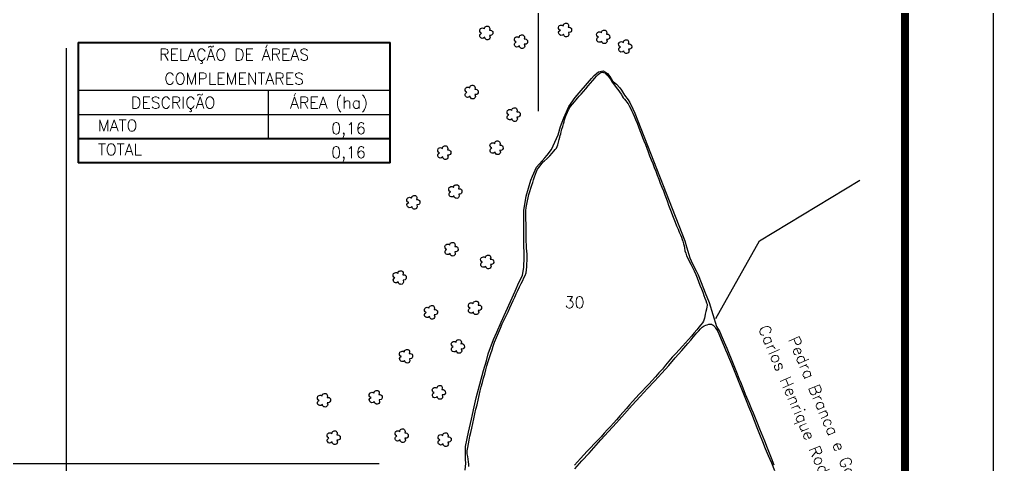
# Model space of a CAD drawing. Header units: inches. Extents: x 720421 to 723571, y 7810121 to 7814576.
# Drawn here: x 721920 to 723571, y 7812899 to 7813652 of the extents above; entities that cross this region are included whole.
import ezdxf
from ezdxf.enums import TextEntityAlignment as Align

# ---------------------------------------------------------------- set-up
doc = ezdxf.new("R2010")
doc.units = ezdxf.units.IN
doc.header["$MEASUREMENT"] = 0
doc.linetypes.add('CONTINUO', pattern=[0])
doc.linetypes.add('LIN0', pattern=[0])
for name, color, linetype in [('0114000610', 1, 'Continuous'), ('0114000610030', 5, 'Continuous'), ('0114000610032', 5, 'Continuous'), ('MALHA', 8, 'Continuous'), ('MARGEM', 5, 'Continuous'), ('MATO', 3, 'Continuous'), ('QUADRO_DE_AREAS_COMPLEMENTARES', 7, 'Continuous'), ('TEXTO', 7, 'Continuous'), ('TEXTO CONFORNTANTES', 7, 'Continuous'), ('TEXTO_NUN_TAL', 7, 'Continuous')]:
    doc.layers.add(name, color=color, linetype=linetype)
doc.styles.add('Simplex', font='simplex.shx')

msp = doc.modelspace()

# ---------------------------------------------------------------- linework, layer by layer
at = {"layer": '0114000610'}
msp.add_lwpolyline([(722675.6, 7812889.2), (722676.6, 7812900.6), (722676.3, 7812906.8), (722676.2, 7812913.9), (722676.5, 7812928.9), (722681.4, 7812953.5), (722683.2, 7812960.7), (722686.5, 7812975.6), (722688.2, 7812983.2), (722691, 7812996.1), (722694.4, 7813011.4), (722706.6, 7813057.7), (722711.7, 7813074.2), (722714.9, 7813085.9), (722723.8, 7813110.1), (722729.3, 7813123), (722736.8, 7813139.9), (722752.5, 7813174.8), (722760.2, 7813192.1), (722766.6, 7813207.1), (722772.9, 7813218.9), (722775.4, 7813232.8), (722775.7, 7813249.1), (722775.1, 7813276.9), (722775.1, 7813294.9), (722775.2, 7813303), (722775.2, 7813319.8), (722775.1, 7813328.6), (722779.2, 7813352.9), (722787, 7813380.1), (722789.8, 7813387.1), (722796.4, 7813402), (722806.1, 7813413), (722810.5, 7813418), (722814.6, 7813422.4), (722822.2, 7813432.1), (722833.2, 7813457.2), (722837.5, 7813471), (722842.7, 7813486), (722851.4, 7813504.8), (722862.2, 7813520.4), (722889.8, 7813552.3), (722894.3, 7813557.6), (722901.8, 7813563.7), (722909.5, 7813565.4), (722913.6, 7813563.3), (722916.9, 7813561), (722921.1, 7813555.6), (722924.6, 7813549.2), (722927.2, 7813546.9), (722932.1, 7813542.8), (722937.9, 7813536.6), (722940.8, 7813532.8), (722945.8, 7813524.5), (722952, 7813516.5), (722955, 7813511.6), (722960.1, 7813501.3), (722963.4, 7813493.7), (723048.1, 7813277.6), (723050.8, 7813267.3), (723054.6, 7813254.4), (723056.6, 7813248.6), (723060.9, 7813238.3), (723067.4, 7813226.4), (723070.5, 7813220), (723071.8, 7813217), (723082.6, 7813189.6), (723089, 7813173.1), (723101.7, 7813132.6), (723107.1, 7813123.2), (723109.8, 7813117.7), (723114.8, 7813106), (723119, 7813095.5), (723129.7, 7813069.2), (723132, 7813063.6), (723136.7, 7813052.2), (723140.3, 7813043.1), (723142.2, 7813038.4), (723146.4, 7813028.3), (723150.5, 7813017.8), (723152.5, 7813012.8), (723156.3, 7813003.5), (723161.3, 7812992.4), (723163.9, 7812986), (723169.4, 7812972), (723174.8, 7812958.8), (723183.1, 7812938.4), (723187.5, 7812926.9), (723189.7, 7812921.3), (723194.4, 7812910), (723199, 7812898.2)], dxfattribs=at)
at = {"layer": '0114000610030', "linetype": 'ByBlock'}
msp.add_lwpolyline([(722681.7, 7812894.9), (722681.9, 7812899.1), (722681.6, 7812903.3), (722681, 7812907.7), (722680, 7812912.2), (722679.3, 7812916.7), (722679.2, 7812921.5), (722680, 7812927.3), (722681.4, 7812933.6), (722682.6, 7812940), (722683.8, 7812946.4), (722685.1, 7812952.8), (722686.9, 7812960.2), (722688.7, 7812968.2), (722690.5, 7812976.1), (722692.2, 7812984.2), (722693.8, 7812992.1), (722695.8, 7812999.9), (722697.6, 7813007.8), (722699.5, 7813015.6), (722701.3, 7813023.2), (722703, 7813030.4), (722705, 7813037.5), (722707, 7813044.7), (722708.8, 7813051.8), (722710.6, 7813058.9), (722712.6, 7813065.9), (722714.9, 7813072.8), (722717.2, 7813079.7), (722719.2, 7813086.5), (722721.2, 7813092.9), (722723.2, 7813099), (722725.5, 7813105.8), (722728.6, 7813113.7), (722731.9, 7813121.6), (722735.3, 7813129.3), (722738.6, 7813136.7), (722742, 7813143.7), (722745.3, 7813150.6), (722748.3, 7813157.3), (722751.3, 7813163.8), (722754.2, 7813170.1), (722757, 7813176.2), (722759.7, 7813182.1), (722762.3, 7813187.8), (722765.2, 7813193.5), (722767.9, 7813199.3), (722770.5, 7813204.9), (722773.2, 7813210), (722775.3, 7813214.7), (722777.2, 7813219), (722778.8, 7813223.5), (722779.9, 7813228.2), (722780.2, 7813233.3), (722780.4, 7813238.5), (722780.9, 7813244), (722781, 7813249.3), (722780.5, 7813254.6), (722780, 7813259.8), (722779.7, 7813265.3), (722779.4, 7813270.8), (722779.3, 7813276.2), (722779.2, 7813281.3), (722779.2, 7813286.4), (722779.1, 7813291.6), (722779, 7813296.7), (722778.8, 7813302), (722778.8, 7813307.3), (722778.6, 7813312.7), (722778.6, 7813318.2), (722778.6, 7813323.3), (722778.6, 7813328.5), (722779.2, 7813334), (722780.1, 7813339.6), (722781.1, 7813345.1), (722782.3, 7813350.3), (722783.7, 7813355.8), (722785.4, 7813361.3), (722787.1, 7813366.8), (722788.8, 7813371.8), (722790.2, 7813376.5), (722791.7, 7813381), (722793, 7813385.8), (722794.7, 7813390.5), (722796.6, 7813394.7), (722798.5, 7813398.7), (722801, 7813402.5), (722803.7, 7813406.1), (722806.3, 7813409.1), (722808.1, 7813411.1), (722809.4, 7813412.7), (722814.5, 7813417.2), (722819, 7813421.6), (722823, 7813425.9), (722826.1, 7813429.4), (722828.5, 7813432.3), (722830.4, 7813434.6), (722831.8, 7813437), (722832.9, 7813440), (722833.8, 7813444.4), (722835, 7813449.2), (722835.9, 7813453), (722836.8, 7813456.1), (722837.6, 7813459), (722838.3, 7813462), (722839.5, 7813466.5), (722841, 7813471.1), (722842.3, 7813475.4), (722843.3, 7813479), (722844.3, 7813482.3), (722845.3, 7813485.8), (722847, 7813490.5), (722849.1, 7813495.6), (722851.6, 7813500.5), (722854.5, 7813505), (722857.8, 7813509.1), (722861, 7813513.1), (722863.6, 7813516.4), (722866.2, 7813519.2), (722869, 7813522.3), (722872.2, 7813525.7), (722876.2, 7813530.3), (722880.3, 7813535), (722884.4, 7813539.8), (722888.4, 7813544.6), (722892.3, 7813549.2), (722895.5, 7813553.2), (722898.3, 7813556.6), (722901.3, 7813559.4), (722904, 7813561.4), (722906.3, 7813562.5), (722908.2, 7813563.1), (722910.2, 7813562.8), (722912.4, 7813561.8), (722914.8, 7813560), (722916.7, 7813558.3), (722918.3, 7813556.4), (722919.9, 7813554.1), (722921.9, 7813551.1), (722924.4, 7813547.1), (722927, 7813543.4), (722931.9, 7813537.1), (722934.1, 7813534.3), (722936.1, 7813531.4), (722938.5, 7813528.1), (722940.5, 7813525.2), (722942, 7813522.6), (722943.5, 7813520), (722945.7, 7813517.2), (722947.9, 7813514.7), (722949.9, 7813512.4), (722952, 7813509.4), (722953.9, 7813506.3), (722955.8, 7813502.4), (722957.8, 7813498.2), (722959.9, 7813493.6), (722962.2, 7813488.5), (722964.5, 7813483), (722967, 7813477), (722969.4, 7813470.7), (722971.8, 7813464.4), (722974.2, 7813458.6), (722976.3, 7813452.6), (722978.7, 7813446.6), (722981.1, 7813440.6), (722983.4, 7813434.3), (722985.9, 7813428), (722988.3, 7813421.5), (722990.9, 7813414.9), (722993.6, 7813408.4), (722996.2, 7813401.9), (722998.8, 7813395.4), (723001.3, 7813388.8), (723003.9, 7813382.1), (723006.5, 7813375.3), (723009.1, 7813368.5), (723011.8, 7813361.9), (723014.2, 7813355.5), (723016.6, 7813349.5), (723018.6, 7813343.8), (723020.6, 7813338.1), (723022.8, 7813332.3), (723025.1, 7813326.5), (723027.4, 7813320.6), (723029.4, 7813314.8), (723031.7, 7813308.9), (723034.1, 7813303), (723036.5, 7813297.3), (723038.4, 7813292.1), (723040.5, 7813287.4), (723042.2, 7813283.5), (723043.5, 7813279.9), (723044.6, 7813276.8), (723045.3, 7813274.6), (723046, 7813272.2), (723046.7, 7813268.9), (723047.3, 7813265), (723048.3, 7813260.8), (723049.5, 7813256.5), (723051, 7813252.3), (723052.9, 7813248), (723055.4, 7813243.1), (723058.3, 7813237.8), (723060.9, 7813232.5), (723063.7, 7813226.7), (723066.4, 7813220.7), (723068.8, 7813214.6), (723071.2, 7813208.7), (723073.6, 7813202.5), (723076.1, 7813196.4), (723078.3, 7813190.5), (723080.3, 7813184.9), (723082.2, 7813180.1), (723083.7, 7813176.3), (723085, 7813172.7), (723085.9, 7813170.1), (723086.1, 7813168.1), (723085.6, 7813165.7), (723084.6, 7813161.8), (723083.6, 7813157.5), (723082.5, 7813153.2), (723081.7, 7813149.4), (723081.2, 7813146.6), (723079.7, 7813141.4), (723077.8, 7813138.8), (723075.1, 7813135.4), (723071.8, 7813131.3), (723068.2, 7813126.7), (723063.9, 7813121.7), (723059.3, 7813116.2), (723054.3, 7813110.5), (723049.1, 7813104.8), (723044, 7813098.9), (723038.3, 7813092.8), (723032.6, 7813086.5), (723026.7, 7813080.2), (723021.1, 7813073.6), (723015.5, 7813066.9), (723009.9, 7813060.2), (723004.1, 7813053.7), (722998.3, 7813047), (722992.5, 7813040.7), (722986.9, 7813034.8), (722981.4, 7813029), (722976.1, 7813023.4), (722970.7, 7813017.6), (722965.2, 7813011.6), (722959.6, 7813005.5), (722954.3, 7812999.4), (722948.9, 7812993.2), (722943.5, 7812987), (722937.9, 7812980.8), (722932.5, 7812974.5), (722927, 7812968.4), (722921.8, 7812962.9), (722916.6, 7812957.5), (722911.4, 7812951.6), (722906, 7812945.6), (722900.4, 7812939.6), (722894.5, 7812933.6), (722888.5, 7812927.5), (722882.6, 7812921.3), (722877, 7812914.9), (722871.3, 7812908.8), (722866.2, 7812903), (722861.2, 7812897.2)], dxfattribs=at)
at = {"layer": '0114000610032'}
msp.add_lwpolyline([(722861.7, 7812891.4), (722873.7, 7812904.5), (722885.6, 7812918), (722905.4, 7812940.1), (722918.9, 7812954.7), (722932.2, 7812969.2), (722945.9, 7812984.3), (722958.9, 7812999.2), (722972.1, 7813013.6), (722984.6, 7813027.1), (722996.6, 7813039.8), (723002.7, 7813046.4), (723008.8, 7813053.2), (723020.7, 7813066.5), (723031.9, 7813079.4), (723043, 7813091.8), (723053.3, 7813103.7), (723058, 7813109.1), (723061.9, 7813114), (723065.5, 7813118), (723068.6, 7813121.5), (723071.6, 7813124.9), (723074.5, 7813128.1), (723077.6, 7813131), (723080.6, 7813133.2), (723083.4, 7813134.5), (723085.8, 7813135.2), (723088.9, 7813136.3), (723090.6, 7813136.3), (723093.2, 7813136.4), (723094.8, 7813135.4), (723096.1, 7813134.6), (723097.2, 7813133.3), (723098.7, 7813131.6), (723100.3, 7813129.4), (723102, 7813126.9), (723103.8, 7813123.7), (723105.6, 7813119.9), (723109.7, 7813110.2), (723114.6, 7813098.7), (723117.2, 7813092.8), (723119.7, 7813086.8), (723122.3, 7813080.8), (723127.2, 7813069.2), (723131.9, 7813057.9), (723136.2, 7813046.5), (723140.5, 7813035.3), (723145.1, 7813023.8), (723151.9, 7813006.8), (723156.1, 7812996.6), (723160.9, 7812985.2), (723165.7, 7812972.9), (723170.1, 7812961.5), (723174.6, 7812950.1), (723179.6, 7812937.7), (723184.4, 7812925.9), (723189.4, 7812914), (723194.8, 7812901.3), (723199.9, 7812888.6)], dxfattribs=at)
at = {"layer": 'MALHA', "color": 8}
for points in [[(722800, 7813497.4), (722800, 7813736.2)], [(722000, 7812607.1), (722000, 7813604.1)], [(720571.3, 7812900), (722529.7, 7812900)]]:
    msp.add_lwpolyline(points, dxfattribs=at)
at = {"layer": 'MARGEM', "color": 174, "linetype": 'LIN0', "elevation": -585.7, "flags": 128}
msp.add_lwpolyline([(723571.3, 7810120.8), (723571.3, 7814575.8), (720421.3, 7814575.8), (720421.3, 7810120.8)], close=True, dxfattribs=at)
at = {"layer": 'MARGEM', "color": 174, "linetype": 'LIN0', "const_width": 13.6, "elevation": -585.7, "flags": 128}
msp.add_lwpolyline([(723421.3, 7810622.3), (723421.3, 7814425.8), (720571.3, 7814425.8), (720571.3, 7810622.3)], close=True, dxfattribs=at)
at = {"layer": 'MATO', "linetype": 'CONTINUO'}
for points in [[(722708.9, 7813622.5, 0), (722706.9, 7813620.8, 0), (722704.3, 7813620.5, 0), (722702.5, 7813621.2, 0), (722701.2, 7813622.5, 0), (722700.7, 7813623.9, 0), (722700.6, 7813626, 0), (722701.3, 7813627.4, 0), (722702, 7813628.4, 0), (722703.5, 7813629.4, 0), (722702.5, 7813629.7, 0), (722701.6, 7813630.4, 0), (722700.5, 7813632.1, 0), (722700.3, 7813634.2, 0), (722701.1, 7813636.3, 0), (722701.9, 7813637, 0), (722703.4, 7813637.9, 0), (722705, 7813638.2, 0), (722706.2, 7813638, 0), (722707.2, 7813637.5, 0), (722708.3, 7813636.6, 0), (722708.6, 7813638.4, 0), (722708.9, 7813639.1, 0), (722709.7, 7813640.2, 0), (722710.9, 7813640.6, 0), (722712.1, 7813641.1, 0), (722713.4, 7813641.3, 0), (722714.7, 7813641.1, 0), (722715.7, 7813640.5, 0), (722716.5, 7813639.7, 0), (722717.1, 7813638.4, 0), (722717.4, 7813637, 0), (722716.8, 7813634.4, 0), (722718.6, 7813634.4, 0), (722720.1, 7813634, 0), (722721.5, 7813632.9, 0), (722722.3, 7813632, 0), (722722.5, 7813628.4, 0), (722721.7, 7813626.8, 0), (722720.5, 7813625.8, 0), (722718.7, 7813625.3, 0), (722717.1, 7813625.4, 0), (722717.9, 7813622.1, 0), (722717.5, 7813620.7, 0), (722716.6, 7813619.3, 0), (722715.5, 7813618.5, 0), (722714, 7813618.1, 0), (722712.5, 7813618.2, 0), (722711.4, 7813618.5, 0), (722710.1, 7813619.8, 0), (722709.2, 7813620.9, 0), (722708.9, 7813622.6, 0)], [(722842.4, 7813627.4, 0), (722840.4, 7813625.8, 0), (722837.9, 7813625.5, 0), (722836.1, 7813626.2, 0), (722834.8, 7813627.4, 0), (722834.3, 7813628.9, 0), (722834.1, 7813631, 0), (722834.8, 7813632.4, 0), (722835.5, 7813633.4, 0), (722837, 7813634.3, 0), (722836.1, 7813634.6, 0), (722835.1, 7813635.4, 0), (722834.1, 7813637.1, 0), (722833.9, 7813639.1, 0), (722834.7, 7813641.2, 0), (722835.5, 7813642, 0), (722837, 7813642.9, 0), (722838.5, 7813643.1, 0), (722839.8, 7813642.9, 0), (722840.8, 7813642.5, 0), (722841.9, 7813641.5, 0), (722842.2, 7813643.4, 0), (722842.5, 7813644.1, 0), (722843.3, 7813645.1, 0), (722844.5, 7813645.6, 0), (722845.7, 7813646.1, 0), (722847, 7813646.2, 0), (722848.2, 7813646, 0), (722849.3, 7813645.5, 0), (722850, 7813644.7, 0), (722850.7, 7813643.4, 0), (722850.9, 7813641.9, 0), (722850.3, 7813639.3, 0), (722852.2, 7813639.4, 0), (722853.7, 7813639, 0), (722855.1, 7813637.9, 0), (722855.9, 7813637, 0), (722856.1, 7813633.4, 0), (722855.2, 7813631.8, 0), (722854, 7813630.7, 0), (722852.2, 7813630.3, 0), (722850.6, 7813630.4, 0), (722851.5, 7813627.1, 0), (722851.1, 7813625.6, 0), (722850.1, 7813624.3, 0), (722849, 7813623.4, 0), (722847.5, 7813623.1, 0), (722846, 7813623.2, 0), (722844.9, 7813623.5, 0), (722843.6, 7813624.7, 0), (722842.8, 7813625.9, 0), (722842.5, 7813627.6, 0)], [(722907, 7813615.8, 0), (722905, 7813614.2, 0), (722902.5, 7813613.9, 0), (722900.7, 7813614.6, 0), (722899.4, 7813615.8, 0), (722898.9, 7813617.3, 0), (722898.7, 7813619.4, 0), (722899.4, 7813620.8, 0), (722900.2, 7813621.8, 0), (722901.6, 7813622.8, 0), (722900.7, 7813623.1, 0), (722899.8, 7813623.8, 0), (722898.7, 7813625.5, 0), (722898.5, 7813627.5, 0), (722899.3, 7813629.6, 0), (722900.1, 7813630.4, 0), (722901.6, 7813631.3, 0), (722903.1, 7813631.5, 0), (722904.4, 7813631.3, 0), (722905.4, 7813630.9, 0), (722906.5, 7813629.9, 0), (722906.8, 7813631.8, 0), (722907.1, 7813632.5, 0), (722907.9, 7813633.5, 0), (722909.1, 7813634, 0), (722910.3, 7813634.5, 0), (722911.6, 7813634.6, 0), (722912.9, 7813634.4, 0), (722913.9, 7813633.9, 0), (722914.6, 7813633.1, 0), (722915.3, 7813631.8, 0), (722915.6, 7813630.3, 0), (722915, 7813627.7, 0), (722916.8, 7813627.8, 0), (722918.3, 7813627.4, 0), (722919.7, 7813626.3, 0), (722920.5, 7813625.4, 0), (722920.7, 7813621.8, 0), (722919.8, 7813620.2, 0), (722918.6, 7813619.2, 0), (722916.8, 7813618.7, 0), (722915.2, 7813618.8, 0), (722916.1, 7813615.5, 0), (722915.7, 7813614, 0), (722914.7, 7813612.7, 0), (722913.7, 7813611.8, 0), (722912.1, 7813611.5, 0), (722910.6, 7813611.6, 0), (722909.5, 7813611.9, 0), (722908.2, 7813613.1, 0), (722907.4, 7813614.3, 0), (722907.1, 7813616, 0)], [(722767.7, 7813607.6, 0), (722765.7, 7813605.9, 0), (722763.2, 7813605.6, 0), (722761.3, 7813606.3, 0), (722760.1, 7813607.6, 0), (722759.5, 7813609, 0), (722759.4, 7813611.1, 0), (722760.1, 7813612.5, 0), (722760.8, 7813613.5, 0), (722762.3, 7813614.5, 0), (722761.3, 7813614.8, 0), (722760.4, 7813615.5, 0), (722759.3, 7813617.2, 0), (722759.2, 7813619.3, 0), (722759.9, 7813621.4, 0), (722760.7, 7813622.1, 0), (722762.2, 7813623, 0), (722763.8, 7813623.3, 0), (722765.1, 7813623.1, 0), (722766.1, 7813622.6, 0), (722767.1, 7813621.6, 0), (722767.5, 7813623.5, 0), (722767.7, 7813624.2, 0), (722768.6, 7813625.3, 0), (722769.8, 7813625.7, 0), (722770.9, 7813626.2, 0), (722772.3, 7813626.4, 0), (722773.5, 7813626.2, 0), (722774.5, 7813625.6, 0), (722775.3, 7813624.8, 0), (722776, 7813623.5, 0), (722776.2, 7813622.1, 0), (722775.6, 7813619.5, 0), (722777.4, 7813619.5, 0), (722778.9, 7813619.1, 0), (722780.3, 7813618, 0), (722781.1, 7813617.1, 0), (722781.3, 7813613.5, 0), (722780.5, 7813611.9, 0), (722779.3, 7813610.9, 0), (722777.5, 7813610.4, 0), (722775.9, 7813610.5, 0), (722776.7, 7813607.2, 0), (722776.3, 7813605.8, 0), (722775.4, 7813604.4, 0), (722774.3, 7813603.6, 0), (722772.8, 7813603.2, 0), (722771.3, 7813603.3, 0), (722770.2, 7813603.6, 0), (722768.9, 7813604.9, 0), (722768, 7813606, 0), (722767.8, 7813607.7, 0)], [(722944.3, 7813599.3, 0), (722942.3, 7813597.6, 0), (722939.8, 7813597.3, 0), (722938, 7813598, 0), (722936.7, 7813599.3, 0), (722936.2, 7813600.7, 0), (722936, 7813602.9, 0), (722936.7, 7813604.2, 0), (722937.4, 7813605.2, 0), (722938.9, 7813606.2, 0), (722938, 7813606.5, 0), (722937, 7813607.3, 0), (722936, 7813609, 0), (722935.8, 7813611, 0), (722936.5, 7813613.1, 0), (722937.4, 7813613.8, 0), (722938.9, 7813614.8, 0), (722940.4, 7813615, 0), (722941.7, 7813614.8, 0), (722942.7, 7813614.3, 0), (722943.8, 7813613.4, 0), (722944.1, 7813615.2, 0), (722944.4, 7813616, 0), (722945.2, 7813617, 0), (722946.4, 7813617.4, 0), (722947.6, 7813617.9, 0), (722948.9, 7813618.1, 0), (722950.1, 7813617.9, 0), (722951.2, 7813617.4, 0), (722951.9, 7813616.5, 0), (722952.6, 7813615.2, 0), (722952.8, 7813613.8, 0), (722952.2, 7813611.2, 0), (722954, 7813611.2, 0), (722955.6, 7813610.8, 0), (722957, 7813609.7, 0), (722957.8, 7813608.8, 0), (722958, 7813605.3, 0), (722957.1, 7813603.7, 0), (722955.9, 7813602.6, 0), (722954.1, 7813602.1, 0), (722952.5, 7813602.2, 0), (722953.4, 7813598.9, 0), (722953, 7813597.5, 0), (722952, 7813596.1, 0), (722950.9, 7813595.3, 0), (722949.4, 7813594.9, 0), (722947.9, 7813595, 0), (722946.8, 7813595.3, 0), (722945.5, 7813596.6, 0), (722944.6, 7813597.7, 0), (722944.4, 7813599.5, 0)], [(722684, 7813522.3, 0), (722682, 7813520.6, 0), (722679.5, 7813520.3, 0), (722677.7, 7813521, 0), (722676.4, 7813522.3, 0), (722675.9, 7813523.7, 0), (722675.7, 7813525.9, 0), (722676.4, 7813527.2, 0), (722677.1, 7813528.2, 0), (722678.6, 7813529.2, 0), (722677.7, 7813529.5, 0), (722676.8, 7813530.3, 0), (722675.7, 7813532, 0), (722675.5, 7813534, 0), (722676.3, 7813536.1, 0), (722677.1, 7813536.9, 0), (722678.6, 7813537.8, 0), (722680.1, 7813538, 0), (722681.4, 7813537.8, 0), (722682.4, 7813537.3, 0), (722683.5, 7813536.4, 0), (722683.8, 7813538.2, 0), (722684.1, 7813539, 0), (722684.9, 7813540, 0), (722686.1, 7813540.4, 0), (722687.3, 7813541, 0), (722688.6, 7813541.1, 0), (722689.8, 7813540.9, 0), (722690.9, 7813540.4, 0), (722691.6, 7813539.5, 0), (722692.3, 7813538.2, 0), (722692.5, 7813536.8, 0), (722691.9, 7813534.2, 0), (722693.8, 7813534.2, 0), (722695.3, 7813533.9, 0), (722696.7, 7813532.7, 0), (722697.5, 7813531.8, 0), (722697.7, 7813528.3, 0), (722696.8, 7813526.7, 0), (722695.6, 7813525.6, 0), (722693.8, 7813525.1, 0), (722692.2, 7813525.3, 0), (722693.1, 7813521.9, 0), (722692.7, 7813520.5, 0), (722691.7, 7813519.1, 0), (722690.6, 7813518.3, 0), (722689.1, 7813517.9, 0), (722687.6, 7813518, 0), (722686.5, 7813518.3, 0), (722685.2, 7813519.6, 0), (722684.4, 7813520.7, 0), (722684.1, 7813522.5, 0)], [(722755.3, 7813484.2, 0), (722753.3, 7813482.5, 0), (722750.7, 7813482.2, 0), (722748.9, 7813482.9, 0), (722747.6, 7813484.2, 0), (722747.1, 7813485.6, 0), (722747, 7813487.8, 0), (722747.7, 7813489.1, 0), (722748.4, 7813490.1, 0), (722749.8, 7813491.1, 0), (722748.9, 7813491.4, 0), (722748, 7813492.2, 0), (722746.9, 7813493.9, 0), (722746.7, 7813495.9, 0), (722747.5, 7813498, 0), (722748.3, 7813498.8, 0), (722749.8, 7813499.7, 0), (722751.4, 7813499.9, 0), (722752.6, 7813499.7, 0), (722753.6, 7813499.3, 0), (722754.7, 7813498.3, 0), (722755, 7813500.1, 0), (722755.3, 7813500.9, 0), (722756.1, 7813501.9, 0), (722757.3, 7813502.3, 0), (722758.5, 7813502.9, 0), (722759.8, 7813503, 0), (722761.1, 7813502.8, 0), (722762.1, 7813502.3, 0), (722762.9, 7813501.5, 0), (722763.5, 7813500.2, 0), (722763.8, 7813498.7, 0), (722763.2, 7813496.1, 0), (722765, 7813496.1, 0), (722766.5, 7813495.8, 0), (722767.9, 7813494.6, 0), (722768.7, 7813493.8, 0), (722768.9, 7813490.2, 0), (722768, 7813488.6, 0), (722766.9, 7813487.5, 0), (722765.1, 7813487, 0), (722763.4, 7813487.2, 0), (722764.3, 7813483.8, 0), (722763.9, 7813482.4, 0), (722762.9, 7813481.1, 0), (722761.9, 7813480.2, 0), (722760.4, 7813479.8, 0), (722758.9, 7813479.9, 0), (722757.8, 7813480.3, 0), (722756.5, 7813481.5, 0), (722755.6, 7813482.7, 0), (722755.3, 7813484.4, 0)], [(722637.6, 7813419.6, 0), (722635.6, 7813417.9, 0), (722633.1, 7813417.7, 0), (722631.3, 7813418.4, 0), (722630, 7813419.6, 0), (722629.5, 7813421.1, 0), (722629.3, 7813423.2, 0), (722630, 7813424.6, 0), (722630.7, 7813425.6, 0), (722632.2, 7813426.5, 0), (722631.3, 7813426.8, 0), (722630.4, 7813427.6, 0), (722629.3, 7813429.3, 0), (722629.1, 7813431.3, 0), (722629.9, 7813433.4, 0), (722630.7, 7813434.2, 0), (722632.2, 7813435.1, 0), (722633.7, 7813435.3, 0), (722635, 7813435.1, 0), (722636, 7813434.7, 0), (722637.1, 7813433.7, 0), (722637.4, 7813435.6, 0), (722637.7, 7813436.3, 0), (722638.5, 7813437.3, 0), (722639.7, 7813437.8, 0), (722640.9, 7813438.3, 0), (722642.2, 7813438.4, 0), (722643.5, 7813438.2, 0), (722644.5, 7813437.7, 0), (722645.2, 7813436.9, 0), (722645.9, 7813435.6, 0), (722646.2, 7813434.1, 0), (722645.6, 7813431.5, 0), (722647.4, 7813431.6, 0), (722648.9, 7813431.2, 0), (722650.3, 7813430.1, 0), (722651.1, 7813429.2, 0), (722651.3, 7813425.6, 0), (722650.4, 7813424, 0), (722649.2, 7813422.9, 0), (722647.4, 7813422.4, 0), (722645.8, 7813422.6, 0), (722646.7, 7813419.3, 0), (722646.3, 7813417.8, 0), (722645.3, 7813416.5, 0), (722644.3, 7813415.6, 0), (722642.7, 7813415.3, 0), (722641.2, 7813415.4, 0), (722640.1, 7813415.7, 0), (722638.8, 7813416.9, 0), (722638, 7813418.1, 0), (722637.7, 7813419.8, 0)], [(722726.3, 7813427.9, 0), (722724.3, 7813426.2, 0), (722721.7, 7813425.9, 0), (722719.9, 7813426.6, 0), (722718.6, 7813427.9, 0), (722718.1, 7813429.3, 0), (722718, 7813431.5, 0), (722718.7, 7813432.8, 0), (722719.4, 7813433.8, 0), (722720.9, 7813434.8, 0), (722719.9, 7813435.1, 0), (722719, 7813435.9, 0), (722717.9, 7813437.6, 0), (722717.7, 7813439.6, 0), (722718.5, 7813441.7, 0), (722719.3, 7813442.5, 0), (722720.8, 7813443.4, 0), (722722.4, 7813443.6, 0), (722723.6, 7813443.4, 0), (722724.6, 7813443, 0), (722725.7, 7813442, 0), (722726, 7813443.8, 0), (722726.3, 7813444.6, 0), (722727.1, 7813445.6, 0), (722728.3, 7813446.1, 0), (722729.5, 7813446.6, 0), (722730.8, 7813446.7, 0), (722732.1, 7813446.5, 0), (722733.1, 7813446, 0), (722733.9, 7813445.2, 0), (722734.5, 7813443.9, 0), (722734.8, 7813442.4, 0), (722734.2, 7813439.8, 0), (722736, 7813439.8, 0), (722737.5, 7813439.5, 0), (722738.9, 7813438.3, 0), (722739.7, 7813437.5, 0), (722739.9, 7813433.9, 0), (722739.1, 7813432.3, 0), (722737.9, 7813431.2, 0), (722736.1, 7813430.7, 0), (722734.5, 7813430.9, 0), (722735.3, 7813427.5, 0), (722734.9, 7813426.1, 0), (722734, 7813424.8, 0), (722732.9, 7813423.9, 0), (722731.4, 7813423.5, 0), (722729.9, 7813423.6, 0), (722728.8, 7813424, 0), (722727.5, 7813425.2, 0), (722726.6, 7813426.4, 0), (722726.3, 7813428.1, 0)], [(722656.6, 7813353.8, 0), (722654.6, 7813352.1, 0), (722652, 7813351.8, 0), (722650.2, 7813352.5, 0), (722648.9, 7813353.8, 0), (722648.4, 7813355.2, 0), (722648.3, 7813357.4, 0), (722649, 7813358.7, 0), (722649.7, 7813359.7, 0), (722651.2, 7813360.7, 0), (722650.2, 7813361, 0), (722649.3, 7813361.8, 0), (722648.2, 7813363.5, 0), (722648, 7813365.5, 0), (722648.8, 7813367.6, 0), (722649.6, 7813368.3, 0), (722651.1, 7813369.3, 0), (722652.7, 7813369.5, 0), (722653.9, 7813369.3, 0), (722654.9, 7813368.8, 0), (722656, 7813367.9, 0), (722656.3, 7813369.7, 0), (722656.6, 7813370.5, 0), (722657.4, 7813371.5, 0), (722658.6, 7813371.9, 0), (722659.8, 7813372.4, 0), (722661.1, 7813372.6, 0), (722662.4, 7813372.4, 0), (722663.4, 7813371.9, 0), (722664.2, 7813371, 0), (722664.8, 7813369.7, 0), (722665.1, 7813368.3, 0), (722664.5, 7813365.7, 0), (722666.3, 7813365.7, 0), (722667.8, 7813365.3, 0), (722669.2, 7813364.2, 0), (722670, 7813363.3, 0), (722670.2, 7813359.8, 0), (722669.4, 7813358.2, 0), (722668.2, 7813357.1, 0), (722666.4, 7813356.6, 0), (722664.8, 7813356.7, 0), (722665.6, 7813353.4, 0), (722665.2, 7813352, 0), (722664.3, 7813350.6, 0), (722663.2, 7813349.8, 0), (722661.7, 7813349.4, 0), (722660.2, 7813349.5, 0), (722659.1, 7813349.8, 0), (722657.8, 7813351.1, 0), (722656.9, 7813352.2, 0), (722656.6, 7813354, 0)], [(722585.3, 7813335.6, 0), (722583.3, 7813333.9, 0), (722580.8, 7813333.6, 0), (722579, 7813334.3, 0), (722577.7, 7813335.6, 0), (722577.2, 7813337, 0), (722577, 7813339.1, 0), (722577.7, 7813340.5, 0), (722578.4, 7813341.5, 0), (722579.9, 7813342.5, 0), (722579, 7813342.8, 0), (722578.1, 7813343.5, 0), (722577, 7813345.2, 0), (722576.8, 7813347.3, 0), (722577.6, 7813349.4, 0), (722578.4, 7813350.1, 0), (722579.9, 7813351, 0), (722581.4, 7813351.3, 0), (722582.7, 7813351.1, 0), (722583.7, 7813350.6, 0), (722584.8, 7813349.6, 0), (722585.1, 7813351.5, 0), (722585.4, 7813352.2, 0), (722586.2, 7813353.3, 0), (722587.4, 7813353.7, 0), (722588.6, 7813354.2, 0), (722589.9, 7813354.4, 0), (722591.2, 7813354.2, 0), (722592.2, 7813353.6, 0), (722592.9, 7813352.8, 0), (722593.6, 7813351.5, 0), (722593.9, 7813350.1, 0), (722593.2, 7813347.5, 0), (722595.1, 7813347.5, 0), (722596.6, 7813347.1, 0), (722598, 7813346, 0), (722598.8, 7813345.1, 0), (722599, 7813341.5, 0), (722598.1, 7813339.9, 0), (722596.9, 7813338.9, 0), (722595.1, 7813338.4, 0), (722593.5, 7813338.5, 0), (722594.4, 7813335.2, 0), (722594, 7813333.8, 0), (722593, 7813332.4, 0), (722592, 7813331.6, 0), (722590.4, 7813331.2, 0), (722588.9, 7813331.3, 0), (722587.8, 7813331.6, 0), (722586.5, 7813332.9, 0), (722585.7, 7813334, 0), (722585.4, 7813335.7, 0)], [(722650, 7813256.1, 0), (722648, 7813254.4, 0), (722645.4, 7813254.1, 0), (722643.6, 7813254.8, 0), (722642.3, 7813256.1, 0), (722641.8, 7813257.5, 0), (722641.6, 7813259.7, 0), (722642.3, 7813261, 0), (722643.1, 7813262, 0), (722644.5, 7813263, 0), (722643.6, 7813263.3, 0), (722642.7, 7813264.1, 0), (722641.6, 7813265.8, 0), (722641.4, 7813267.8, 0), (722642.2, 7813269.9, 0), (722643, 7813270.7, 0), (722644.5, 7813271.6, 0), (722646.1, 7813271.8, 0), (722647.3, 7813271.6, 0), (722648.3, 7813271.1, 0), (722649.4, 7813270.2, 0), (722649.7, 7813272, 0), (722650, 7813272.8, 0), (722650.8, 7813273.8, 0), (722652, 7813274.2, 0), (722653.2, 7813274.8, 0), (722654.5, 7813274.9, 0), (722655.8, 7813274.7, 0), (722656.8, 7813274.2, 0), (722657.5, 7813273.3, 0), (722658.2, 7813272, 0), (722658.5, 7813270.6, 0), (722657.9, 7813268, 0), (722659.7, 7813268, 0), (722661.2, 7813267.6, 0), (722662.6, 7813266.5, 0), (722663.4, 7813265.6, 0), (722663.6, 7813262.1, 0), (722662.7, 7813260.5, 0), (722661.6, 7813259.4, 0), (722659.7, 7813258.9, 0), (722658.1, 7813259, 0), (722659, 7813255.7, 0), (722658.6, 7813254.3, 0), (722657.6, 7813252.9, 0), (722656.6, 7813252.1, 0), (722655.1, 7813251.7, 0), (722653.6, 7813251.8, 0), (722652.4, 7813252.1, 0), (722651.2, 7813253.4, 0), (722650.3, 7813254.5, 0), (722650, 7813256.3, 0)], [(722710.4, 7813234.6, 0), (722708.4, 7813232.9, 0), (722705.9, 7813232.6, 0), (722704.1, 7813233.3, 0), (722702.8, 7813234.6, 0), (722702.3, 7813236, 0), (722702.1, 7813238.1, 0), (722702.8, 7813239.5, 0), (722703.5, 7813240.5, 0), (722705, 7813241.5, 0), (722704.1, 7813241.8, 0), (722703.2, 7813242.5, 0), (722702.1, 7813244.2, 0), (722701.9, 7813246.3, 0), (722702.7, 7813248.4, 0), (722703.5, 7813249.1, 0), (722705, 7813250, 0), (722706.5, 7813250.2, 0), (722707.8, 7813250.1, 0), (722708.8, 7813249.6, 0), (722709.9, 7813248.6, 0), (722710.2, 7813250.5, 0), (722710.5, 7813251.2, 0), (722711.3, 7813252.3, 0), (722712.5, 7813252.7, 0), (722713.7, 7813253.2, 0), (722715, 7813253.3, 0), (722716.2, 7813253.2, 0), (722717.3, 7813252.6, 0), (722718, 7813251.8, 0), (722718.7, 7813250.5, 0), (722718.9, 7813249, 0), (722718.3, 7813246.5, 0), (722720.2, 7813246.5, 0), (722721.7, 7813246.1, 0), (722723.1, 7813245, 0), (722723.9, 7813244.1, 0), (722724.1, 7813240.5, 0), (722723.2, 7813238.9, 0), (722722, 7813237.9, 0), (722720.2, 7813237.4, 0), (722718.6, 7813237.5, 0), (722719.5, 7813234.2, 0), (722719.1, 7813232.8, 0), (722718.1, 7813231.4, 0), (722717, 7813230.6, 0), (722715.5, 7813230.2, 0), (722714, 7813230.3, 0), (722712.9, 7813230.6, 0), (722711.6, 7813231.9, 0), (722710.8, 7813233, 0), (722710.5, 7813234.7, 0)], [(722562.1, 7813208.1, 0), (722560.1, 7813206.4, 0), (722557.6, 7813206.1, 0), (722555.8, 7813206.8, 0), (722554.5, 7813208.1, 0), (722554, 7813209.5, 0), (722553.8, 7813211.6, 0), (722554.5, 7813213, 0), (722555.3, 7813214, 0), (722556.7, 7813215, 0), (722555.8, 7813215.3, 0), (722554.9, 7813216, 0), (722553.8, 7813217.7, 0), (722553.6, 7813219.8, 0), (722554.4, 7813221.9, 0), (722555.2, 7813222.6, 0), (722556.7, 7813223.5, 0), (722558.2, 7813223.8, 0), (722559.5, 7813223.6, 0), (722560.5, 7813223.1, 0), (722561.6, 7813222.1, 0), (722561.9, 7813224, 0), (722562.2, 7813224.7, 0), (722563, 7813225.8, 0), (722564.2, 7813226.2, 0), (722565.4, 7813226.7, 0), (722566.7, 7813226.9, 0), (722568, 7813226.7, 0), (722569, 7813226.1, 0), (722569.7, 7813225.3, 0), (722570.4, 7813224, 0), (722570.7, 7813222.6, 0), (722570.1, 7813220, 0), (722571.9, 7813220, 0), (722573.4, 7813219.6, 0), (722574.8, 7813218.5, 0), (722575.6, 7813217.6, 0), (722575.8, 7813214, 0), (722574.9, 7813212.4, 0), (722573.7, 7813211.4, 0), (722571.9, 7813210.9, 0), (722570.3, 7813211, 0), (722571.2, 7813207.7, 0), (722570.8, 7813206.3, 0), (722569.8, 7813204.9, 0), (722568.8, 7813204.1, 0), (722567.2, 7813203.7, 0), (722565.8, 7813203.8, 0), (722564.6, 7813204.1, 0), (722563.3, 7813205.4, 0), (722562.5, 7813206.5, 0), (722562.2, 7813208.2, 0)], [(722689.7, 7813156.7, 0), (722687.7, 7813155.1, 0), (722685.2, 7813154.8, 0), (722683.4, 7813155.5, 0), (722682.1, 7813156.7, 0), (722681.5, 7813158.2, 0), (722681.4, 7813160.3, 0), (722682.1, 7813161.7, 0), (722682.8, 7813162.7, 0), (722684.3, 7813163.6, 0), (722683.4, 7813163.9, 0), (722682.4, 7813164.7, 0), (722681.4, 7813166.4, 0), (722681.2, 7813168.4, 0), (722681.9, 7813170.5, 0), (722682.8, 7813171.3, 0), (722684.3, 7813172.2, 0), (722685.8, 7813172.4, 0), (722687.1, 7813172.2, 0), (722688.1, 7813171.8, 0), (722689.2, 7813170.8, 0), (722689.5, 7813172.7, 0), (722689.8, 7813173.4, 0), (722690.6, 7813174.4, 0), (722691.8, 7813174.9, 0), (722693, 7813175.4, 0), (722694.3, 7813175.5, 0), (722695.5, 7813175.3, 0), (722696.6, 7813174.8, 0), (722697.3, 7813174, 0), (722698, 7813172.7, 0), (722698.2, 7813171.2, 0), (722697.6, 7813168.6, 0), (722699.4, 7813168.7, 0), (722701, 7813168.3, 0), (722702.4, 7813167.2, 0), (722703.2, 7813166.3, 0), (722703.4, 7813162.7, 0), (722702.5, 7813161.1, 0), (722701.3, 7813160, 0), (722699.5, 7813159.6, 0), (722697.9, 7813159.7, 0), (722698.7, 7813156.4, 0), (722698.4, 7813154.9, 0), (722697.4, 7813153.6, 0), (722696.3, 7813152.7, 0), (722694.8, 7813152.4, 0), (722693.3, 7813152.5, 0), (722692.2, 7813152.8, 0), (722690.9, 7813154, 0), (722690, 7813155.2, 0), (722689.8, 7813156.9, 0)], [(722615.2, 7813149.3, 0), (722613.2, 7813147.6, 0), (722610.6, 7813147.3, 0), (722608.8, 7813148, 0), (722607.5, 7813149.3, 0), (722607, 7813150.7, 0), (722606.8, 7813152.9, 0), (722607.5, 7813154.2, 0), (722608.3, 7813155.2, 0), (722609.7, 7813156.2, 0), (722608.8, 7813156.5, 0), (722607.9, 7813157.3, 0), (722606.8, 7813159, 0), (722606.6, 7813161, 0), (722607.4, 7813163.1, 0), (722608.2, 7813163.8, 0), (722609.7, 7813164.8, 0), (722611.3, 7813165, 0), (722612.5, 7813164.8, 0), (722613.5, 7813164.3, 0), (722614.6, 7813163.4, 0), (722614.9, 7813165.2, 0), (722615.2, 7813166, 0), (722616, 7813167, 0), (722617.2, 7813167.4, 0), (722618.4, 7813167.9, 0), (722619.7, 7813168.1, 0), (722621, 7813167.9, 0), (722622, 7813167.4, 0), (722622.8, 7813166.5, 0), (722623.4, 7813165.2, 0), (722623.7, 7813163.8, 0), (722623.1, 7813161.2, 0), (722624.9, 7813161.2, 0), (722626.4, 7813160.8, 0), (722627.8, 7813159.7, 0), (722628.6, 7813158.8, 0), (722628.8, 7813155.3, 0), (722627.9, 7813153.7, 0), (722626.8, 7813152.6, 0), (722624.9, 7813152.1, 0), (722623.3, 7813152.2, 0), (722624.2, 7813148.9, 0), (722623.8, 7813147.5, 0), (722622.8, 7813146.1, 0), (722621.8, 7813145.3, 0), (722620.3, 7813144.9, 0), (722618.8, 7813145, 0), (722617.6, 7813145.3, 0), (722616.4, 7813146.6, 0), (722615.5, 7813147.7, 0), (722615.2, 7813149.5, 0)], [(722660.7, 7813091.3, 0), (722658.7, 7813089.6, 0), (722656.2, 7813089.4, 0), (722654.4, 7813090.1, 0), (722653.1, 7813091.3, 0), (722652.6, 7813092.8, 0), (722652.4, 7813094.9, 0), (722653.1, 7813096.3, 0), (722653.8, 7813097.3, 0), (722655.3, 7813098.2, 0), (722654.4, 7813098.5, 0), (722653.4, 7813099.3, 0), (722652.4, 7813101, 0), (722652.2, 7813103, 0), (722653, 7813105.1, 0), (722653.8, 7813105.9, 0), (722655.3, 7813106.8, 0), (722656.8, 7813107, 0), (722658.1, 7813106.8, 0), (722659.1, 7813106.4, 0), (722660.2, 7813105.4, 0), (722660.5, 7813107.3, 0), (722660.8, 7813108, 0), (722661.6, 7813109, 0), (722662.8, 7813109.5, 0), (722664, 7813110, 0), (722665.3, 7813110.1, 0), (722666.5, 7813109.9, 0), (722667.6, 7813109.4, 0), (722668.3, 7813108.6, 0), (722669, 7813107.3, 0), (722669.2, 7813105.8, 0), (722668.6, 7813103.2, 0), (722670.5, 7813103.3, 0), (722672, 7813102.9, 0), (722673.4, 7813101.8, 0), (722674.2, 7813100.9, 0), (722674.4, 7813097.3, 0), (722673.5, 7813095.7, 0), (722672.3, 7813094.6, 0), (722670.5, 7813094.1, 0), (722668.9, 7813094.3, 0), (722669.8, 7813091, 0), (722669.4, 7813089.5, 0), (722668.4, 7813088.2, 0), (722667.3, 7813087.3, 0), (722665.8, 7813087, 0), (722664.3, 7813087.1, 0), (722663.2, 7813087.4, 0), (722661.9, 7813088.6, 0), (722661.1, 7813089.8, 0), (722660.8, 7813091.5, 0)], [(722572.9, 7813074.8, 0), (722570.9, 7813073.1, 0), (722568.4, 7813072.8, 0), (722566.6, 7813073.5, 0), (722565.3, 7813074.8, 0), (722564.7, 7813076.2, 0), (722564.6, 7813078.3, 0), (722565.3, 7813079.7, 0), (722566, 7813080.7, 0), (722567.5, 7813081.7, 0), (722566.6, 7813082, 0), (722565.6, 7813082.7, 0), (722564.6, 7813084.4, 0), (722564.4, 7813086.5, 0), (722565.1, 7813088.6, 0), (722566, 7813089.3, 0), (722567.5, 7813090.2, 0), (722569, 7813090.5, 0), (722570.3, 7813090.3, 0), (722571.3, 7813089.8, 0), (722572.3, 7813088.8, 0), (722572.7, 7813090.7, 0), (722573, 7813091.4, 0), (722573.8, 7813092.5, 0), (722575, 7813092.9, 0), (722576.1, 7813093.4, 0), (722577.5, 7813093.6, 0), (722578.7, 7813093.4, 0), (722579.7, 7813092.8, 0), (722580.5, 7813092, 0), (722581.2, 7813090.7, 0), (722581.4, 7813089.3, 0), (722580.8, 7813086.7, 0), (722582.6, 7813086.7, 0), (722584.1, 7813086.3, 0), (722585.6, 7813085.2, 0), (722586.3, 7813084.3, 0), (722586.6, 7813080.7, 0), (722585.7, 7813079.1, 0), (722584.5, 7813078.1, 0), (722582.7, 7813077.6, 0), (722581.1, 7813077.7, 0), (722581.9, 7813074.4, 0), (722581.5, 7813073, 0), (722580.6, 7813071.6, 0), (722579.5, 7813070.8, 0), (722578, 7813070.4, 0), (722576.5, 7813070.5, 0), (722575.4, 7813070.8, 0), (722574.1, 7813072.1, 0), (722573.2, 7813073.2, 0), (722573, 7813074.9, 0)], [(722521.5, 7813005.2, 0), (722519.5, 7813003.5, 0), (722517, 7813003.2, 0), (722515.2, 7813004, 0), (722513.9, 7813005.2, 0), (722513.4, 7813006.7, 0), (722513.2, 7813008.8, 0), (722513.9, 7813010.1, 0), (722514.7, 7813011.1, 0), (722516.1, 7813012.1, 0), (722515.2, 7813012.4, 0), (722514.3, 7813013.2, 0), (722513.2, 7813014.9, 0), (722513, 7813016.9, 0), (722513.8, 7813019, 0), (722514.6, 7813019.8, 0), (722516.1, 7813020.7, 0), (722517.7, 7813020.9, 0), (722518.9, 7813020.7, 0), (722519.9, 7813020.3, 0), (722521, 7813019.3, 0), (722521.3, 7813021.2, 0), (722521.6, 7813021.9, 0), (722522.4, 7813022.9, 0), (722523.6, 7813023.4, 0), (722524.8, 7813023.9, 0), (722526.1, 7813024, 0), (722527.4, 7813023.8, 0), (722528.4, 7813023.3, 0), (722529.1, 7813022.5, 0), (722529.8, 7813021.2, 0), (722530.1, 7813019.7, 0), (722529.5, 7813017.1, 0), (722531.3, 7813017.1, 0), (722532.8, 7813016.8, 0), (722534.2, 7813015.7, 0), (722535, 7813014.8, 0), (722535.2, 7813011.2, 0), (722534.3, 7813009.6, 0), (722533.2, 7813008.5, 0), (722531.3, 7813008, 0), (722529.7, 7813008.2, 0), (722530.6, 7813004.9, 0), (722530.2, 7813003.4, 0), (722529.2, 7813002.1, 0), (722528.2, 7813001.2, 0), (722526.7, 7813000.9, 0), (722525.2, 7813000.9, 0), (722524, 7813001.3, 0), (722522.8, 7813002.5, 0), (722521.9, 7813003.7, 0), (722521.6, 7813005.4, 0)], [(722628.4, 7813013.5, 0), (722626.4, 7813011.8, 0), (722623.9, 7813011.5, 0), (722622.1, 7813012.2, 0), (722620.8, 7813013.5, 0), (722620.2, 7813014.9, 0), (722620.1, 7813017.1, 0), (722620.8, 7813018.4, 0), (722621.5, 7813019.4, 0), (722623, 7813020.4, 0), (722622.1, 7813020.7, 0), (722621.1, 7813021.5, 0), (722620.1, 7813023.2, 0), (722619.9, 7813025.2, 0), (722620.6, 7813027.3, 0), (722621.5, 7813028.1, 0), (722623, 7813029, 0), (722624.5, 7813029.2, 0), (722625.8, 7813029, 0), (722626.8, 7813028.6, 0), (722627.9, 7813027.6, 0), (722628.2, 7813029.4, 0), (722628.5, 7813030.2, 0), (722629.3, 7813031.2, 0), (722630.5, 7813031.6, 0), (722631.7, 7813032.2, 0), (722633, 7813032.3, 0), (722634.2, 7813032.1, 0), (722635.3, 7813031.6, 0), (722636, 7813030.8, 0), (722636.7, 7813029.4, 0), (722636.9, 7813028, 0), (722636.3, 7813025.4, 0), (722638.1, 7813025.4, 0), (722639.6, 7813025.1, 0), (722641.1, 7813023.9, 0), (722641.8, 7813023, 0), (722642.1, 7813019.5, 0), (722641.2, 7813017.9, 0), (722640, 7813016.8, 0), (722638.2, 7813016.3, 0), (722636.6, 7813016.5, 0), (722637.4, 7813013.1, 0), (722637.1, 7813011.7, 0), (722636.1, 7813010.4, 0), (722635, 7813009.5, 0), (722633.5, 7813009.1, 0), (722632, 7813009.2, 0), (722630.9, 7813009.5, 0), (722629.6, 7813010.8, 0), (722628.7, 7813011.9, 0), (722628.5, 7813013.7, 0)], [(722433.7, 7813000.3, 0), (722431.7, 7812998.6, 0), (722429.2, 7812998.3, 0), (722427.4, 7812999, 0), (722426.1, 7813000.2, 0), (722425.6, 7813001.7, 0), (722425.4, 7813003.8, 0), (722426.1, 7813005.2, 0), (722426.8, 7813006.2, 0), (722428.3, 7813007.2, 0), (722427.4, 7813007.5, 0), (722426.5, 7813008.2, 0), (722425.4, 7813009.9, 0), (722425.2, 7813012, 0), (722426, 7813014.1, 0), (722426.8, 7813014.8, 0), (722428.3, 7813015.7, 0), (722429.8, 7813015.9, 0), (722431.1, 7813015.8, 0), (722432.1, 7813015.3, 0), (722433.2, 7813014.3, 0), (722433.5, 7813016.2, 0), (722433.8, 7813016.9, 0), (722434.6, 7813018, 0), (722435.8, 7813018.4, 0), (722437, 7813018.9, 0), (722438.3, 7813019, 0), (722439.6, 7813018.9, 0), (722440.6, 7813018.3, 0), (722441.3, 7813017.5, 0), (722442, 7813016.2, 0), (722442.2, 7813014.7, 0), (722441.6, 7813012.2, 0), (722443.5, 7813012.2, 0), (722445, 7813011.8, 0), (722446.4, 7813010.7, 0), (722447.2, 7813009.8, 0), (722447.4, 7813006.2, 0), (722446.5, 7813004.6, 0), (722445.3, 7813003.6, 0), (722443.5, 7813003.1, 0), (722441.9, 7813003.2, 0), (722442.8, 7812999.9, 0), (722442.4, 7812998.5, 0), (722441.4, 7812997.1, 0), (722440.3, 7812996.3, 0), (722438.8, 7812995.9, 0), (722437.3, 7812996, 0), (722436.2, 7812996.3, 0), (722434.9, 7812997.6, 0), (722434.1, 7812998.7, 0), (722433.8, 7813000.4, 0)], [(722450.2, 7812936.8, 0), (722448.2, 7812935.1, 0), (722445.7, 7812934.8, 0), (722443.9, 7812935.5, 0), (722442.6, 7812936.7, 0), (722442, 7812938.2, 0), (722441.9, 7812940.3, 0), (722442.6, 7812941.7, 0), (722443.3, 7812942.7, 0), (722444.8, 7812943.7, 0), (722443.8, 7812944, 0), (722442.9, 7812944.7, 0), (722441.8, 7812946.4, 0), (722441.7, 7812948.5, 0), (722442.4, 7812950.6, 0), (722443.3, 7812951.3, 0), (722444.7, 7812952.2, 0), (722446.3, 7812952.4, 0), (722447.6, 7812952.3, 0), (722448.6, 7812951.8, 0), (722449.6, 7812950.8, 0), (722450, 7812952.7, 0), (722450.2, 7812953.4, 0), (722451.1, 7812954.5, 0), (722452.3, 7812954.9, 0), (722453.4, 7812955.4, 0), (722454.8, 7812955.5, 0), (722456, 7812955.4, 0), (722457, 7812954.8, 0), (722457.8, 7812954, 0), (722458.5, 7812952.7, 0), (722458.7, 7812951.2, 0), (722458.1, 7812948.6, 0), (722459.9, 7812948.7, 0), (722461.4, 7812948.3, 0), (722462.9, 7812947.2, 0), (722463.6, 7812946.3, 0), (722463.9, 7812942.7, 0), (722463, 7812941.1, 0), (722461.8, 7812940.1, 0), (722460, 7812939.6, 0), (722458.4, 7812939.7, 0), (722459.2, 7812936.4, 0), (722458.8, 7812935, 0), (722457.9, 7812933.6, 0), (722456.8, 7812932.8, 0), (722455.3, 7812932.4, 0), (722453.8, 7812932.5, 0), (722452.7, 7812932.8, 0), (722451.4, 7812934.1, 0), (722450.5, 7812935.2, 0), (722450.3, 7812936.9, 0)], [(722565.4, 7812940.1, 0), (722563.4, 7812938.4, 0), (722560.8, 7812938.1, 0), (722559, 7812938.8, 0), (722557.7, 7812940.1, 0), (722557.2, 7812941.5, 0), (722557, 7812943.6, 0), (722557.7, 7812945, 0), (722558.5, 7812946, 0), (722559.9, 7812947, 0), (722559, 7812947.3, 0), (722558.1, 7812948, 0), (722557, 7812949.7, 0), (722556.8, 7812951.8, 0), (722557.6, 7812953.9, 0), (722558.4, 7812954.6, 0), (722559.9, 7812955.5, 0), (722561.5, 7812955.8, 0), (722562.7, 7812955.6, 0), (722563.7, 7812955.1, 0), (722564.8, 7812954.1, 0), (722565.1, 7812956, 0), (722565.4, 7812956.7, 0), (722566.2, 7812957.8, 0), (722567.4, 7812958.2, 0), (722568.6, 7812958.7, 0), (722569.9, 7812958.9, 0), (722571.2, 7812958.7, 0), (722572.2, 7812958.1, 0), (722573, 7812957.3, 0), (722573.6, 7812956, 0), (722573.9, 7812954.6, 0), (722573.3, 7812952, 0), (722575.1, 7812952, 0), (722576.6, 7812951.6, 0), (722578, 7812950.5, 0), (722578.8, 7812949.6, 0), (722579, 7812946, 0), (722578.1, 7812944.4, 0), (722577, 7812943.4, 0), (722575.1, 7812942.9, 0), (722573.5, 7812943, 0), (722574.4, 7812939.7, 0), (722574, 7812938.3, 0), (722573, 7812936.9, 0), (722572, 7812936.1, 0), (722570.5, 7812935.7, 0), (722569, 7812935.8, 0), (722567.8, 7812936.1, 0), (722566.6, 7812937.4, 0), (722565.7, 7812938.5, 0), (722565.4, 7812940.2, 0)], [(722638.3, 7812933.4, 0), (722636.3, 7812931.8, 0), (722633.7, 7812931.5, 0), (722631.9, 7812932.2, 0), (722630.6, 7812933.4, 0), (722630.1, 7812934.9, 0), (722629.9, 7812937, 0), (722630.6, 7812938.4, 0), (722631.4, 7812939.4, 0), (722632.8, 7812940.4, 0), (722631.9, 7812940.7, 0), (722631, 7812941.4, 0), (722629.9, 7812943.1, 0), (722629.7, 7812945.1, 0), (722630.5, 7812947.2, 0), (722631.3, 7812948, 0), (722632.8, 7812948.9, 0), (722634.4, 7812949.1, 0), (722635.6, 7812948.9, 0), (722636.6, 7812948.5, 0), (722637.7, 7812947.5, 0), (722638, 7812949.4, 0), (722638.3, 7812950.1, 0), (722639.1, 7812951.1, 0), (722640.3, 7812951.6, 0), (722641.5, 7812952.1, 0), (722642.8, 7812952.2, 0), (722644.1, 7812952, 0), (722645.1, 7812951.5, 0), (722645.9, 7812950.7, 0), (722646.5, 7812949.4, 0), (722646.8, 7812947.9, 0), (722646.2, 7812945.3, 0), (722648, 7812945.4, 0), (722649.5, 7812945, 0), (722650.9, 7812943.9, 0), (722651.7, 7812943, 0), (722651.9, 7812939.4, 0), (722651, 7812937.8, 0), (722649.9, 7812936.8, 0), (722648, 7812936.3, 0), (722646.4, 7812936.4, 0), (722647.3, 7812933.1, 0), (722646.9, 7812931.6, 0), (722645.9, 7812930.3, 0), (722644.9, 7812929.4, 0), (722643.4, 7812929.1, 0), (722641.9, 7812929.2, 0), (722640.7, 7812929.5, 0), (722639.5, 7812930.7, 0), (722638.6, 7812931.9, 0), (722638.3, 7812933.6, 0)]]:
    msp.add_polyline3d(points, dxfattribs=at)
at = {"layer": 'QUADRO_DE_AREAS_COMPLEMENTARES', "color": 174, "linetype": 'ByBlock', "lineweight": 40}
for p, q in [((722019.9, 7813613.4), (722019.9, 7813409.8)), ((722019.9, 7813613.4), (722548.3, 7813613.4)), ((722548.3, 7813409.8), (722548.3, 7813613.4)), ((722548.3, 7813450.5), (722019.9, 7813450.5)), ((722548.3, 7813409.8), (722019.9, 7813409.8))]:
    msp.add_line(p, q, dxfattribs=at)
at = {"layer": 'QUADRO_DE_AREAS_COMPLEMENTARES', "linetype": 'Continuous'}
for p, q in [((722548.3, 7813532), (722019.9, 7813532)), ((722341.5, 7813532), (722341.5, 7813450.5)), ((722548.3, 7813491.2), (722019.9, 7813491.2))]:
    msp.add_line(p, q, dxfattribs=at)
at = {"layer": 'TEXTO'}
msp.add_lwpolyline([(723100.6, 7813145.8), (723174.4, 7813277.7), (723344.7, 7813380.5)], dxfattribs=at)

# ---------------------------------------------------------------- texts
at = {"layer": 'QUADRO_DE_AREAS_COMPLEMENTARES', "linetype": 'Continuous', "style": 'Simplex'}
for s, p in [('RELAÇÃO DE ÁREAS', (722284.1, 7813593)), ('COMPLEMENTARES', (722284.1, 7813552.3)), ('DESCRIÇÃO', (722180.7, 7813511.6)), ('ÁREA (ha)', (722444.9, 7813511.6))]:
    msp.add_text(s, height=19.5, dxfattribs=at).set_placement(p, align=Align.MIDDLE_CENTER)
for s, p in [('MATO', (722053.2, 7813472.9)), ('TOTAL', (722053.2, 7813432.2))]:
    msp.add_text(s, height=19.5, dxfattribs=at).set_placement(p, align=Align.MIDDLE_LEFT)
for p in [(722507.2, 7813458.4), (722507.2, 7813417.7)]:
    msp.add_text('0,16', height=19.5, dxfattribs=at).set_placement(p, align=Align.RIGHT)
at = {"layer": 'TEXTO CONFORNTANTES', "style": 'Simplex'}
for s, p in [('Carlos Henrique Rodrigues Vieira', (723172.1, 7813129.6, -639.6)), ('Pedra Branca e Gameleira', (723222.8, 7813110.8, -639.6))]:
    msp.add_text(s, height=19.5, rotation=292.7421, dxfattribs=at).set_placement(p)
at = {"layer": 'TEXTO_NUN_TAL', "linetype": 'ByBlock', "style": 'Simplex'}
msp.add_text('30', height=19.5, dxfattribs=at).set_placement((722844.5, 7813163.6, -585.7))

doc.saveas('drawing.dxf')
